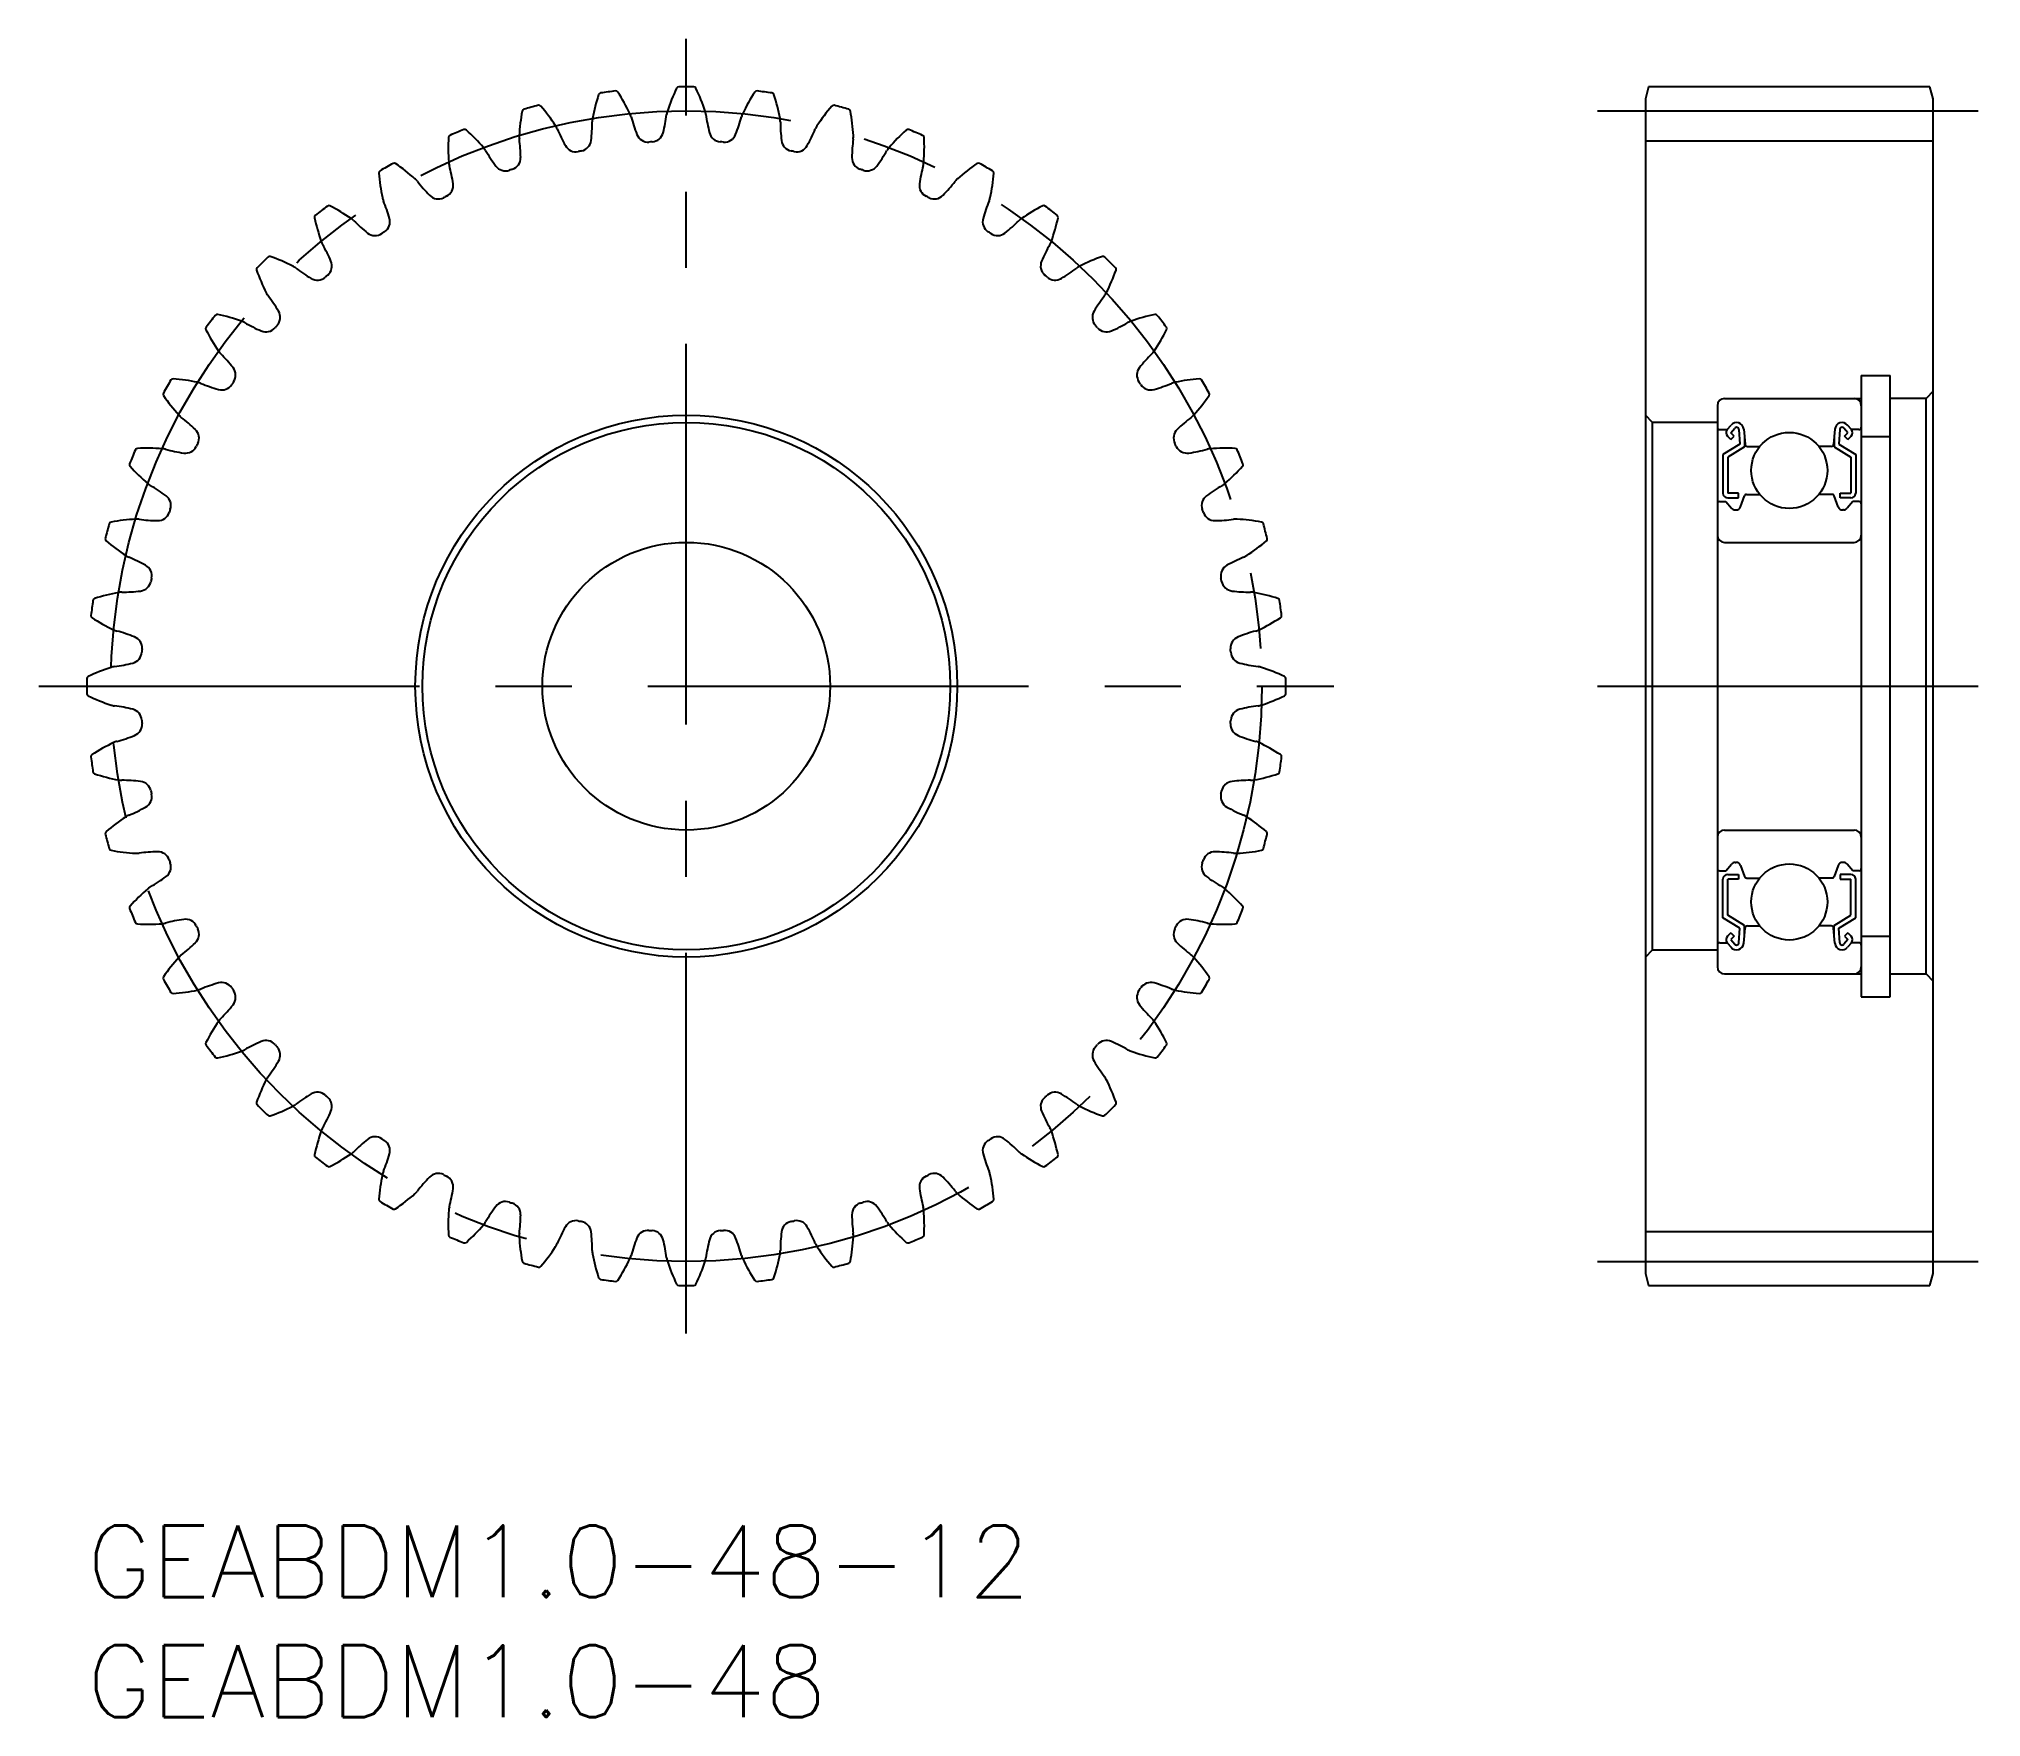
# Model space of a CAD drawing. Extents: x -2 to 79, y -8 to 62.
import ezdxf

# ---------------------------------------------------------------- set-up
doc = ezdxf.new("R2010")
doc.units = 0
doc.header["$LTSCALE"] = 0.5
doc.linetypes.add('CENTER', pattern=[50.8, 31.75, -6.35, 6.35, -6.35])
for name, color, linetype in [('MSM_CENTER', 1, 'CENTER'), ('MSM_CONTINUOUS', 7, 'CONTINUOUS'), ('MSM_PART_NUMBER', 7, 'CONTINUOUS')]:
    doc.layers.add(name, color=color, linetype=linetype)
doc.styles.get("Standard").update_dxf_attribs({"font": 'txt.shx', "height": 1, "bigfont": 'bigfont.shx'})

# ---------------------------------------------------------------- blocks, each defined once
blk = doc.blocks.new('*U3')
at = {"layer": 'MSM_PART_NUMBER'}
blk.add_text('GEABDM1.0-48', height=3, dxfattribs=at).set_placement((0, -8))
blk = doc.blocks.new('*U4')
at = {"layer": 'MSM_PART_NUMBER'}
blk.add_text('GEABDM1.0-48-12', height=3, dxfattribs=at).set_placement((0, -3))

msp = doc.modelspace()

# ---------------------------------------------------------------- linework, layer by layer
at = {"layer": 'MSM_CENTER'}
for p, q in [((25, 8), (25, 62)), ((63, 59), (79, 59)), ((-2, 35), (52, 35)), ((63, 35), (79, 35)), ((63, 11), (79, 11))]:
    msp.add_line(p, q, dxfattribs=at)
msp.add_circle((25, 35), 24, dxfattribs=at)
at = {"layer": 'MSM_CONTINUOUS'}
for p, q in [((65.134, 60), (65, 59.5)), ((76.866, 60), (65.134, 60)), ((77, 59.5), (76.866, 60)), ((65, 59.5), (65, 10.5)), ((77, 10.5), (77, 59.5)), ((65, 57.75), (77, 57.75)), ((74, 47.953), (74, 22.047)), ((74, 47.953), (75.2, 47.953)), ((75.2, 22.047), (75.2, 47.953)), ((68.3, 47), (74, 47)), ((76.7, 47), (75.2, 47)), ((77, 47.3), (76.7, 47)), ((76.7, 23), (76.7, 47)), ((65.3, 46), (65, 46.3)), ((68, 46.7), (68, 23.3)), ((68, 46), (65.3, 46)), ((65.3, 24), (65.3, 46)), ((68.1, 45.7), (68.41, 45.7)), ((68.41, 45.7), (68.57, 45.89)), ((68.563, 45.289), (68.422, 45.43)), ((68.563, 45.571), (68.723, 45.761)), ((68.705, 45.43), (68.563, 45.571)), ((68.563, 45.289), (68.705, 45.43)), ((68.899, 45.702), (68.932, 45.098)), ((69.098, 45.723), (69.153, 45.091)), ((72.902, 45.723), (72.847, 45.091)), ((73.101, 45.702), (73.068, 45.098)), ((73.437, 45.571), (73.277, 45.761)), ((73.295, 45.43), (73.437, 45.571)), ((73.437, 45.289), (73.295, 45.43)), ((73.59, 45.7), (73.43, 45.89)), ((73.437, 45.289), (73.578, 45.43)), ((73.9, 45.7), (73.59, 45.7)), ((74, 45.421), (75.2, 45.421)), ((68.932, 45.098), (68.232, 44.661)), ((68.232, 44.661), (68.232, 43.05)), ((69.132, 44.987), (68.432, 44.55)), ((69.132, 45.334), (69.132, 44.987)), ((69.253, 45), (69.767, 45)), ((72.747, 45), (72.233, 45)), ((72.868, 45.334), (72.868, 44.987)), ((72.868, 44.987), (73.568, 44.55)), ((73.068, 45.098), (73.768, 44.661)), ((73.768, 44.661), (73.768, 43.05)), ((68.432, 44.55), (68.432, 43.05)), ((73.568, 44.55), (73.568, 43.05)), ((68.882, 43.05), (68.432, 43.05)), ((68.882, 42.85), (68.882, 43.05)), ((68.961, 42.482), (69.125, 42.934)), ((69.219, 43), (69.767, 43)), ((72.781, 43), (72.233, 43)), ((73.039, 42.482), (72.875, 42.934)), ((73.118, 42.85), (73.118, 43.05)), ((73.118, 43.05), (73.568, 43.05)), ((68.1, 42.7), (68.35, 42.7)), ((68.35, 42.7), (68.584, 42.421)), ((68.432, 42.85), (68.882, 42.85)), ((68.737, 42.35), (68.773, 42.35)), ((73.568, 42.85), (73.118, 42.85)), ((73.263, 42.35), (73.227, 42.35)), ((73.65, 42.7), (73.416, 42.421)), ((73.9, 42.7), (73.65, 42.7)), ((68.3, 41), (73.7, 41)), ((68.3, 29), (73.7, 29)), ((68.35, 27.3), (68.584, 27.579)), ((68.737, 27.65), (68.773, 27.65)), ((73.263, 27.65), (73.227, 27.65)), ((73.65, 27.3), (73.416, 27.579)), ((68.1, 27.3), (68.35, 27.3)), ((68.232, 25.339), (68.232, 26.95)), ((68.432, 27.15), (68.882, 27.15)), ((68.432, 25.45), (68.432, 26.95)), ((68.882, 26.95), (68.432, 26.95)), ((68.545, 27.15), (68.545, 27.15)), ((68.657, 27.15), (68.657, 27.15)), ((68.882, 27.15), (68.882, 26.95)), ((68.961, 27.518), (69.125, 27.066)), ((69.219, 27), (69.767, 27)), ((72.781, 27), (72.233, 27)), ((73.039, 27.518), (72.875, 27.066)), ((73.568, 27.15), (73.118, 27.15)), ((73.118, 27.15), (73.118, 26.95)), ((73.118, 26.95), (73.568, 26.95)), ((73.568, 25.45), (73.568, 26.95)), ((73.9, 27.3), (73.65, 27.3)), ((73.768, 25.339), (73.768, 26.95)), ((68.932, 24.902), (68.232, 25.339)), ((69.132, 25.013), (68.432, 25.45)), ((72.868, 25.013), (73.568, 25.45)), ((73.068, 24.902), (73.768, 25.339)), ((68.1, 24.3), (68.41, 24.3)), ((68.563, 24.711), (68.422, 24.57)), ((68.563, 24.711), (68.705, 24.57)), ((68.705, 24.57), (68.563, 24.429)), ((68.563, 24.429), (68.723, 24.239)), ((68.899, 24.298), (68.932, 24.902)), ((69.098, 24.277), (69.153, 24.909)), ((69.132, 24.666), (69.132, 25.013)), ((69.253, 25), (69.767, 25)), ((72.747, 25), (72.233, 25)), ((72.902, 24.277), (72.847, 24.909)), ((72.868, 24.666), (72.868, 25.013)), ((73.101, 24.298), (73.068, 24.902)), ((73.437, 24.429), (73.277, 24.239)), ((73.437, 24.711), (73.295, 24.57)), ((73.295, 24.57), (73.437, 24.429)), ((73.437, 24.711), (73.578, 24.57)), ((73.9, 24.3), (73.59, 24.3)), ((74, 24.579), (75.2, 24.579)), ((65, 23.7), (65.3, 24)), ((65.3, 24), (68, 24)), ((68.41, 24.3), (68.57, 24.11)), ((73.59, 24.3), (73.43, 24.11)), ((68.3, 23), (74, 23)), ((75.2, 23), (76.7, 23)), ((76.7, 23), (77, 22.7)), ((74, 22.047), (75.2, 22.047)), ((65, 12.25), (77, 12.25)), ((65, 10.5), (65.134, 10)), ((65.134, 10), (76.866, 10)), ((76.866, 10), (77, 10.5))]:
    msp.add_line(p, q, dxfattribs=at)
for centre, radius in [((25, 35), 11.3), ((25, 35), 11), ((71, 44), 1.587), ((25, 35), 6), ((71, 26), 1.587)]:
    msp.add_circle(centre, radius, dxfattribs=at)
for centre, radius, start, end in [((31.818, 56.498), 8, 154.51149, 161.875), ((24.687, 59.898), 0.1, 90.72099, 154.51149), ((25, 35), 25, 89.27901, 90.72099), ((25.313, 59.898), 0.1, 25.48851, 89.27901), ((18.182, 56.498), 8, 18.125, 25.48851), ((25, 35), 25, 104.27901, 105.72099), ((18.859, 59.131), 0.1, 40.48851, 104.27901), ((12.85, 54.001), 8, 33.125, 40.48851), ((28.953, 57.204), 8, 162.01149, 169.375), ((21.44, 59.644), 0.1, 98.22099, 162.01149), ((25, 35), 25, 96.77901, 98.22099), ((22.061, 59.726), 0.1, 32.98851, 96.77901), ((15.434, 55.425), 8, 25.625, 32.98851), ((34.566, 55.425), 8, 147.01149, 154.375), ((27.939, 59.726), 0.1, 83.22099, 147.01149), ((25, 35), 25, 81.77901, 83.22099), ((28.56, 59.644), 0.1, 17.98851, 81.77901), ((21.047, 57.204), 8, 10.625, 17.98851), ((37.15, 54.001), 8, 139.51149, 146.875), ((31.141, 59.131), 0.1, 75.72099, 139.51142), ((25, 35), 25, 74.27901, 75.72099), ((26.021, 57.53), 8, 169.51149, 176.875), ((18.253, 58.969), 0.1, 105.72099, 169.51149), ((18.858, 57.922), 0.826, 22.914, 33.12508), ((13.692, 58.586), 7.385, 353.58272, 359.58608), ((21.903, 58.527), 0.826, 169.37492, 179.586), ((21.903, 58.527), 0.826, 15.414, 25.62508), ((29.818, 60.709), 7.385, 195.41392, 201.41729), ((16.867, 59.861), 7.385, 346.08271, 352.08608), ((25, 58.73), 0.826, 161.87492, 172.086), ((25, 58.73), 0.826, 7.914, 18.12508), ((33.133, 59.861), 7.385, 187.91392, 193.91729), ((20.182, 60.709), 7.385, 338.58271, 344.58608), ((28.097, 58.527), 0.826, 154.37492, 164.586), ((28.097, 58.527), 0.826, 0.414, 10.62508), ((36.308, 58.586), 7.385, 180.41392, 186.41729), ((31.142, 57.922), 0.826, 146.87492, 157.086), ((31.747, 58.969), 0.1, 10.48851, 74.27901), ((23.979, 57.53), 8, 3.125, 10.48851), ((23.072, 57.471), 8, 177.01149, 184.375), ((15.182, 57.883), 0.1, 113.22099, 177.01149), ((25, 35), 25, 111.77901, 113.22099), ((15.761, 58.123), 0.1, 47.98851, 111.77901), ((10.474, 52.253), 8, 40.625, 47.98851), ((18.858, 57.922), 0.826, 176.87492, 187.086), ((10.71, 56.909), 7.385, 1.08272, 7.08608), ((26.421, 61.118), 7.385, 202.91392, 208.91729), ((20.395, 57.789), 0.5, 208.91728, 281.42401), ((20.533, 57.817), 0.5, 281.07601, 353.58274), ((23.409, 58.195), 0.5, 201.41728, 273.92401), ((25, 35), 22.75, 93.57601, 93.92399), ((23.55, 58.205), 0.5, 273.57601, 346.08273), ((26.45, 58.205), 0.5, 193.91728, 266.42399), ((25, 35), 22.75, 86.07601, 86.42399), ((26.591, 58.195), 0.5, 266.07601, 338.58271), ((29.467, 57.817), 0.5, 186.41728, 258.92399), ((29.605, 57.789), 0.5, 258.57601, 331.0827), ((23.579, 61.118), 7.385, 331.08271, 337.08608), ((39.29, 56.909), 7.385, 172.91392, 178.91729), ((31.142, 57.922), 0.826, 352.914, 3.12508), ((39.526, 52.253), 8, 132.01149, 139.375), ((34.239, 58.123), 0.1, 68.22099, 132.01149), ((25, 35), 25, 66.77901, 68.22099), ((34.818, 57.883), 0.1, 2.98851, 66.77901), ((26.928, 57.471), 8, 355.625, 2.98851), ((25, 35), 25, 119.27901, 120.72099), ((12.822, 56.719), 0.1, 55.48851, 119.27901), ((8.346, 50.209), 8, 48.125, 55.48851), ((15.919, 56.924), 0.826, 184.37492, 194.586), ((7.973, 54.856), 7.385, 8.58272, 14.58608), ((15.919, 56.924), 0.826, 30.414, 40.62508), ((23, 61.08), 7.385, 210.41392, 216.41729), ((17.593, 57.039), 0.5, 288.57601, 1.08274), ((25, 35), 22.75, 101.07601, 101.42399), ((25, 35), 22.75, 78.57601, 78.92399), ((32.407, 57.039), 0.5, 178.91728, 251.42399), ((27, 61.08), 7.385, 323.58271, 329.58608), ((34.081, 56.924), 0.826, 139.37492, 149.586), ((42.027, 54.856), 7.385, 165.41392, 171.41729), ((34.081, 56.924), 0.826, 345.414, 355.62508), ((41.654, 50.209), 8, 124.51149, 131.875), ((37.178, 56.719), 0.1, 60.72099, 124.51156), ((25, 35), 25, 59.27901, 60.72099), ((12.28, 56.406), 0.1, 120.72099, 184.51149), ((20.155, 57.027), 8, 184.51149, 191.875), ((13.135, 55.551), 0.826, 37.914, 48.12508), ((19.613, 60.596), 7.385, 217.91392, 223.91729), ((14.78, 55.883), 0.5, 296.07601, 8.58274), ((17.46, 56.993), 0.5, 216.41728, 288.92401), ((25, 35), 22.75, 108.57601, 108.92399), ((25, 35), 22.75, 71.07601, 71.42399), ((32.54, 56.993), 0.5, 251.07601, 323.58273), ((35.22, 55.883), 0.5, 171.41727, 243.92399), ((30.387, 60.596), 7.385, 316.08271, 322.08608), ((36.865, 55.551), 0.826, 131.87492, 142.086), ((29.845, 57.027), 8, 348.125, 355.48851), ((37.72, 56.406), 0.1, 355.48851, 59.27901), ((13.135, 55.551), 0.826, 191.87492, 202.086), ((5.527, 52.464), 7.385, 16.08272, 22.08608), ((14.654, 55.821), 0.5, 223.91728, 296.42401), ((25, 35), 22.75, 116.07601, 116.42399), ((25, 35), 22.75, 63.57601, 63.92399), ((35.346, 55.821), 0.5, 243.57601, 316.0827), ((44.473, 52.464), 7.385, 157.91392, 163.91729), ((36.865, 55.551), 0.826, 337.914, 348.12508), ((9.594, 54.562), 0.1, 128.22099, 192.01149), ((17.322, 56.206), 8, 192.01149, 199.375), ((25, 35), 25, 126.77901, 128.22099), ((10.092, 54.944), 0.1, 62.98851, 126.77901), ((6.504, 47.905), 8, 55.625, 62.98851), ((10.554, 53.826), 0.826, 45.414, 55.62508), ((16.318, 59.674), 7.385, 225.41392, 231.41729), ((12.142, 54.371), 0.5, 303.57601, 16.08274), ((37.858, 54.371), 0.5, 163.91728, 236.42399), ((33.682, 59.674), 7.385, 308.58271, 314.58608), ((39.446, 53.826), 0.826, 124.37492, 134.586), ((43.496, 47.905), 8, 117.01149, 124.375), ((39.908, 54.944), 0.1, 53.22099, 117.01149), ((25, 35), 25, 51.77901, 53.22099), ((32.678, 56.206), 8, 340.625, 347.98851), ((40.406, 54.562), 0.1, 347.98851, 51.77901), ((10.554, 53.826), 0.826, 199.37492, 209.586), ((12.024, 54.292), 0.5, 231.41728, 303.92401), ((25, 35), 22.75, 123.57601, 123.92399), ((25, 35), 22.75, 56.07601, 56.42399), ((37.976, 54.292), 0.5, 236.07601, 308.5827), ((39.446, 53.826), 0.826, 330.414, 340.62508), ((25, 35), 25, 134.27901, 135.72099), ((7.616, 52.827), 0.1, 70.48851, 134.27901), ((4.977, 45.381), 8, 63.125, 70.48851), ((3.414, 49.772), 7.385, 23.58272, 29.58608), ((9.723, 52.527), 0.5, 311.07601, 23.58274), ((40.277, 52.527), 0.5, 156.41727, 228.92399), ((46.586, 49.772), 7.385, 150.41392, 156.41729), ((45.023, 45.381), 8, 109.51149, 116.875), ((42.384, 52.827), 0.1, 45.72099, 109.51149), ((25, 35), 25, 44.27901, 45.72099), ((7.173, 52.384), 0.1, 135.72099, 199.51149), ((14.619, 55.023), 8, 199.51149, 206.875), ((8.22, 51.78), 0.826, 52.914, 63.12508), ((13.172, 58.33), 7.385, 232.91392, 238.91729), ((9.617, 52.434), 0.5, 238.91728, 311.42401), ((25, 35), 22.75, 131.07601, 131.42399), ((25, 35), 22.75, 48.57601, 48.92399), ((40.383, 52.434), 0.5, 228.57601, 301.08272), ((36.828, 58.33), 7.385, 301.08271, 307.08608), ((41.78, 51.78), 0.826, 116.87492, 127.086), ((35.381, 55.023), 8, 333.125, 340.48851), ((42.827, 52.384), 0.1, 340.48851, 44.27901), ((8.22, 51.78), 0.826, 206.87492, 217.086), ((1.67, 46.828), 7.385, 31.08272, 37.08608), ((48.33, 46.828), 7.385, 142.91392, 148.91729), ((41.78, 51.78), 0.826, 322.914, 333.12508), ((25, 35), 25, 141.77901, 143.22099), ((5.438, 50.406), 0.1, 77.98851, 141.77901), ((3.794, 42.678), 8, 70.625, 77.98851), ((6.174, 49.446), 0.826, 60.414, 70.62508), ((7.566, 50.383), 0.5, 318.57601, 31.08274), ((42.434, 50.383), 0.5, 148.91728, 221.42399), ((43.826, 49.446), 0.826, 109.37492, 119.586), ((46.206, 42.678), 8, 102.01149, 109.375), ((44.562, 50.406), 0.1, 38.22099, 102.01156), ((25, 35), 25, 36.77901, 38.22099), ((5.056, 49.908), 0.1, 143.22099, 207.01149), ((12.095, 53.496), 8, 207.01149, 214.375), ((10.228, 56.586), 7.385, 240.41392, 246.41729), ((7.473, 50.277), 0.5, 246.41728, 318.92401), ((25, 35), 22.75, 138.57601, 138.92399), ((25, 35), 22.75, 41.07601, 41.42399), ((42.527, 50.277), 0.5, 221.07601, 293.58273), ((39.772, 56.586), 7.385, 293.58271, 299.58608), ((37.905, 53.496), 8, 325.625, 332.98851), ((44.944, 49.908), 0.1, 332.98851, 36.77901), ((6.174, 49.446), 0.826, 214.37492, 224.586), ((0.326, 43.682), 7.385, 38.58272, 44.58608), ((49.674, 43.682), 7.385, 135.41392, 141.41729), ((43.826, 49.446), 0.826, 315.414, 325.62508), ((3.594, 47.72), 0.1, 85.48851, 149.27901), ((2.973, 39.845), 8, 78.125, 85.48851), ((5.708, 47.976), 0.5, 326.07601, 38.58274), ((44.292, 47.976), 0.5, 141.41728, 213.92399), ((47.027, 39.845), 8, 94.51149, 101.875), ((46.406, 47.72), 0.1, 30.72099, 94.51149), ((3.281, 47.178), 0.1, 150.72099, 214.51149), ((25, 35), 25, 149.27901, 150.72099), ((9.791, 51.654), 8, 214.51149, 221.875), ((4.449, 46.865), 0.826, 67.914, 78.12508), ((7.536, 54.473), 7.385, 247.91392, 253.91729), ((5.629, 47.858), 0.5, 253.91728, 326.42401), ((25, 35), 22.75, 146.07601, 146.42399), ((25, 35), 22.75, 33.57601, 33.92399), ((44.371, 47.858), 0.5, 213.57601, 286.08273), ((42.464, 54.473), 7.385, 286.08271, 292.08608), ((45.551, 46.865), 0.826, 101.87492, 112.086), ((40.209, 51.654), 8, 318.125, 325.48851), ((25, 35), 25, 29.27901, 30.72099), ((46.719, 47.178), 0.1, 325.48851, 29.27901), ((68.3, 46.7), 0.3, 90, 180), ((73.7, 46.7), 0.3, 0, 90), ((4.449, 46.865), 0.826, 221.87492, 232.086), ((-0.596, 40.387), 7.385, 46.08272, 52.08608), ((50.596, 40.387), 7.385, 127.91392, 133.91729), ((45.551, 46.865), 0.826, 307.914, 318.12508), ((4.179, 45.346), 0.5, 333.57601, 46.08274), ((45.821, 45.346), 0.5, 133.91727, 206.42399), ((68.1, 45.8), 0.1, 180, 270), ((68.563, 45.572), 0.2, 139.9921, 224.99797), ((68.8, 45.697), 0.3, 4.93496, 139.9921), ((68.8, 45.697), 0.1, 3.08644, 139.96282), ((73.2, 45.697), 0.3, 40.0079, 175.06504), ((73.2, 45.697), 0.1, 40.03718, 176.91356), ((73.437, 45.572), 0.2, 315.00203, 40.0079), ((73.9, 45.8), 0.1, 270, 0), ((25, 35), 25, 156.77901, 158.22099), ((2.117, 44.818), 0.1, 92.98851, 156.77874), ((2.529, 36.928), 8, 85.625, 92.98851), ((3.076, 44.081), 0.826, 75.414, 85.62508), ((5.144, 52.027), 7.385, 255.41392, 261.41729), ((4.117, 45.22), 0.5, 261.41728, 333.924), ((25, 35), 22.75, 153.57601, 153.92399), ((25, 35), 22.75, 26.076, 26.42399), ((45.883, 45.22), 0.5, 206.07604, 278.58273), ((44.856, 52.027), 7.385, 278.58271, 284.58608), ((46.924, 44.081), 0.826, 94.37492, 104.586), ((47.471, 36.928), 8, 87.01149, 94.375), ((47.883, 44.818), 0.1, 23.22099, 87.01156), ((25, 35), 25, 21.77901, 23.22099), ((69.253, 45.1), 0.1, 184.93496, 269.99889), ((72.747, 45.1), 0.1, 270.00111, 355.06504), ((1.877, 44.239), 0.1, 158.22099, 222.01149), ((7.747, 49.526), 8, 222.01149, 229.375), ((42.253, 49.526), 8, 310.625, 317.98851), ((48.123, 44.239), 0.1, 317.98851, 21.77901), ((3.076, 44.081), 0.826, 229.37492, 239.586), ((-1.08, 37), 7.385, 53.58272, 59.58608), ((3.007, 42.54), 0.5, 341.07597, 53.58273), ((46.993, 42.54), 0.5, 126.41728, 198.92399), ((51.08, 37), 7.385, 120.41392, 126.41729), ((46.924, 44.081), 0.826, 300.414, 310.62508), ((68.432, 43.05), 0.2, 180, 270), ((69.219, 42.9), 0.1, 89.99895, 160.05843), ((72.781, 42.9), 0.1, 19.94157, 90.00105), ((73.568, 43.05), 0.2, 270, 0), ((2.961, 42.407), 0.5, 268.91728, 341.424), ((25, 35), 22.75, 161.07601, 161.42399), ((25, 35), 22.75, 18.57601, 18.92399), ((47.039, 42.407), 0.5, 198.57601, 271.08273), ((68.1, 42.6), 0.1, 90, 180), ((68.737, 42.55), 0.2, 219.98626, 270), ((68.773, 42.55), 0.2, 270, 340.05843), ((73.227, 42.55), 0.2, 199.94157, 270), ((73.263, 42.55), 0.2, 270, 320.01374), ((73.9, 42.6), 0.1, 0, 90), ((25, 35), 25, 164.27901, 165.72099), ((1.031, 41.747), 0.1, 100.48851, 164.27874), ((2.47, 33.979), 8, 93.125, 100.48851), ((2.078, 41.142), 0.826, 82.914, 93.12508), ((3.091, 49.29), 7.385, 262.91392, 268.91729), ((46.909, 49.29), 7.385, 271.08271, 277.08608), ((47.922, 41.142), 0.826, 86.87492, 97.086), ((47.53, 33.979), 8, 79.51149, 86.875), ((48.969, 41.747), 0.1, 15.72099, 79.51149), ((25, 35), 25, 14.27901, 15.72099), ((0.869, 41.141), 0.1, 165.72099, 229.51149), ((5.999, 47.15), 8, 229.51149, 236.875), ((44.001, 47.15), 8, 303.125, 310.48851), ((49.131, 41.141), 0.1, 310.48851, 14.27901), ((68.3, 41.3), 0.3, 180, 270), ((73.7, 41.3), 0.3, 270, 0), ((2.078, 41.142), 0.826, 236.87492, 247.086), ((-1.118, 33.579), 7.385, 61.08271, 67.08608), ((2.211, 39.605), 0.5, 348.57601, 61.08273), ((47.789, 39.605), 0.5, 118.91728, 191.42399), ((51.118, 33.579), 7.385, 112.91392, 118.91729), ((47.922, 41.142), 0.826, 292.914, 303.12508), ((2.796, 31.047), 8, 100.625, 107.98851), ((1.473, 38.097), 0.826, 90.414, 100.62508), ((1.414, 46.308), 7.385, 270.41392, 276.41729), ((2.183, 39.467), 0.5, 276.41728, 348.924), ((25, 35), 22.75, 168.57601, 168.92399), ((25, 35), 22.75, 11.07601, 11.42399), ((47.817, 39.467), 0.5, 191.07601, 263.58273), ((48.586, 46.308), 7.385, 263.58271, 269.58608), ((48.527, 38.097), 0.826, 79.37492, 89.586), ((47.204, 31.047), 8, 72.01149, 79.375), ((25, 35), 25, 171.77901, 173.22099), ((0.356, 38.56), 0.1, 107.98851, 171.77901), ((49.644, 38.56), 0.1, 8.22099, 72.01149), ((25, 35), 25, 6.77901, 8.22099), ((0.274, 37.939), 0.1, 173.22099, 237.01149), ((4.575, 44.566), 8, 237.01149, 244.375), ((1.473, 38.097), 0.826, 244.37492, 254.586), ((-0.709, 30.182), 7.385, 68.58271, 74.58608), ((50.709, 30.182), 7.385, 105.41392, 111.41729), ((48.527, 38.097), 0.826, 285.414, 295.62508), ((45.425, 44.566), 8, 295.625, 302.98851), ((49.726, 37.939), 0.1, 302.98851, 6.77901), ((1.805, 36.591), 0.5, 356.07601, 68.58273), ((25, 35), 22.75, 176.07601, 176.42399), ((48.195, 36.591), 0.5, 111.41728, 183.92399), ((25, 35), 22.75, 3.57601, 3.92399), ((3.502, 28.182), 8, 108.125, 115.48851), ((1.27, 35), 0.826, 97.914, 108.12508), ((0.139, 43.133), 7.385, 277.91392, 283.91729), ((1.795, 36.45), 0.5, 283.91728, 356.424), ((48.205, 36.45), 0.5, 183.57601, 256.08273), ((49.861, 43.133), 7.385, 256.08271, 262.08608), ((48.73, 35), 0.826, 71.87492, 82.086), ((46.498, 28.182), 8, 64.51149, 71.875), ((25, 35), 25, 179.27901, 180.72099), ((0.102, 35.313), 0.1, 115.48851, 179.27901), ((49.898, 35.313), 0.1, 0.72099, 64.51149), ((25, 35), 25, 359.27901, 0.72099), ((0.102, 34.687), 0.1, 180.72099, 244.51149), ((3.502, 41.818), 8, 244.51149, 251.875), ((1.27, 35), 0.826, 251.87492, 262.086), ((0.139, 26.867), 7.385, 76.08271, 82.08608), ((1.795, 33.55), 0.5, 3.57601, 76.08273), ((48.205, 33.55), 0.5, 103.91728, 176.42399), ((49.861, 26.867), 7.385, 97.91392, 103.91729), ((48.73, 35), 0.826, 277.914, 288.12508), ((46.498, 41.818), 8, 288.125, 295.48851), ((49.898, 34.687), 0.1, 295.48851, 359.27901), ((1.805, 33.409), 0.5, 291.41728, 3.924), ((25, 35), 22.75, 183.57601, 183.92399), ((48.195, 33.409), 0.5, 176.07601, 248.58273), ((25, 35), 22.75, 356.07601, 356.42399), ((4.575, 25.434), 8, 115.625, 122.98851), ((1.473, 31.903), 0.826, 105.414, 115.62508), ((-0.709, 39.818), 7.385, 285.41392, 291.41729), ((50.709, 39.818), 7.385, 248.58271, 254.58608), ((48.527, 31.903), 0.826, 64.37492, 74.586), ((45.425, 25.434), 8, 57.01149, 64.375), ((0.274, 32.061), 0.1, 122.98851, 186.77901), ((25, 35), 25, 186.77901, 188.22099), ((25, 35), 25, 351.77901, 353.22099), ((49.726, 32.061), 0.1, 353.22099, 57.01156), ((0.356, 31.44), 0.1, 188.22099, 252.01149), ((2.796, 38.953), 8, 252.01149, 259.375), ((1.473, 31.903), 0.826, 259.37492, 269.586), ((1.414, 23.692), 7.385, 83.58271, 89.58608), ((2.183, 30.533), 0.5, 11.07601, 83.58273), ((47.817, 30.533), 0.5, 96.41728, 168.92399), ((48.586, 23.692), 7.385, 90.41392, 96.41729), ((48.527, 31.903), 0.826, 270.414, 280.62508), ((47.204, 38.953), 8, 280.625, 287.98851), ((49.644, 31.44), 0.1, 287.98851, 351.77901), ((2.211, 30.395), 0.5, 298.91728, 11.424), ((25, 35), 22.75, 191.07601, 191.42399), ((47.789, 30.395), 0.5, 168.57601, 241.08273), ((25, 35), 22.75, 348.57601, 348.92399), ((5.999, 22.85), 8, 123.125, 130.48851), ((2.078, 28.858), 0.826, 112.914, 123.12508), ((-1.118, 36.421), 7.385, 292.91392, 298.91729), ((51.118, 36.421), 7.385, 241.08271, 247.08608), ((47.922, 28.858), 0.826, 56.87492, 67.086), ((44.001, 22.85), 8, 49.51149, 56.875), ((0.869, 28.859), 0.1, 130.48851, 194.27901), ((25, 35), 25, 194.27901, 195.72099), ((25, 35), 25, 344.27901, 345.72099), ((49.131, 28.859), 0.1, 345.72099, 49.51149), ((68.3, 28.7), 0.3, 90, 180), ((73.7, 28.7), 0.3, 0, 90), ((1.031, 28.253), 0.1, 195.72099, 259.51149), ((2.47, 36.021), 8, 259.51149, 266.875), ((2.078, 28.858), 0.826, 266.87492, 277.086), ((3.091, 20.71), 7.385, 91.08271, 97.08608), ((2.961, 27.593), 0.5, 18.57601, 91.08273), ((3.007, 27.46), 0.5, 306.41728, 18.924), ((25, 35), 22.75, 198.57601, 198.92399), ((46.993, 27.46), 0.5, 161.07604, 233.58273), ((25, 35), 22.75, 341.076, 341.42399), ((47.039, 27.593), 0.5, 88.91728, 161.42399), ((46.909, 20.71), 7.385, 82.91392, 88.91729), ((47.922, 28.858), 0.826, 262.914, 273.12508), ((47.53, 36.021), 8, 273.125, 280.48851), ((48.969, 28.253), 0.1, 280.48851, 344.27901), ((68.737, 27.45), 0.2, 90, 140.01374), ((68.773, 27.45), 0.2, 19.94157, 90), ((73.227, 27.45), 0.2, 90, 160.05843), ((73.263, 27.45), 0.2, 39.98626, 90), ((-1.08, 33), 7.385, 300.41392, 306.41729), ((51.08, 33), 7.385, 233.58271, 239.58608), ((68.1, 27.4), 0.1, 180, 270), ((68.432, 26.95), 0.2, 90, 180), ((69.219, 27.1), 0.1, 199.94157, 270.00105), ((72.781, 27.1), 0.1, 269.99895, 340.05843), ((73.568, 26.95), 0.2, 0, 90), ((73.9, 27.4), 0.1, 270, 0), ((7.747, 20.474), 8, 130.625, 137.98851), ((3.076, 25.919), 0.826, 120.414, 130.62508), ((46.924, 25.919), 0.826, 49.37492, 59.586), ((42.253, 20.474), 8, 42.01149, 49.375), ((1.877, 25.761), 0.1, 137.98851, 201.77901), ((25, 35), 25, 201.77901, 203.22099), ((2.117, 25.182), 0.1, 203.22099, 267.01149), ((3.076, 25.919), 0.826, 274.37492, 284.586), ((5.144, 17.973), 7.385, 98.58271, 104.58608), ((4.117, 24.78), 0.5, 26.07597, 98.58273), ((45.883, 24.78), 0.5, 81.41728, 153.92399), ((44.856, 17.973), 7.385, 75.41392, 81.41729), ((46.924, 25.919), 0.826, 255.414, 265.62508), ((47.883, 25.182), 0.1, 272.98851, 336.77901), ((25, 35), 25, 336.77901, 338.22099), ((48.123, 25.761), 0.1, 338.22099, 42.01149), ((2.529, 33.072), 8, 267.01149, 274.375), ((4.179, 24.654), 0.5, 313.91728, 26.424), ((25, 35), 22.75, 206.07601, 206.42399), ((45.821, 24.654), 0.5, 153.57601, 226.08273), ((25, 35), 22.75, 333.57601, 333.92399), ((47.471, 33.072), 8, 265.625, 272.98851), ((68.1, 24.2), 0.1, 90, 180), ((68.563, 24.428), 0.2, 135.00203, 220.0079), ((69.253, 24.9), 0.1, 90.00111, 175.06504), ((72.747, 24.9), 0.1, 4.93496, 89.99889), ((73.437, 24.428), 0.2, 319.9921, 44.99797), ((73.9, 24.2), 0.1, 0, 90), ((9.791, 18.346), 8, 138.125, 145.48851), ((4.449, 23.135), 0.826, 127.914, 138.12508), ((-0.596, 29.613), 7.385, 307.91392, 313.91729), ((50.596, 29.613), 7.385, 226.08271, 232.08608), ((45.551, 23.135), 0.826, 41.87492, 52.086), ((40.209, 18.346), 8, 34.51149, 41.875), ((68.8, 24.303), 0.3, 220.0079, 355.06504), ((68.8, 24.303), 0.1, 220.03718, 356.91356), ((73.2, 24.303), 0.3, 184.93496, 319.9921), ((73.2, 24.303), 0.1, 183.08644, 319.96282), ((3.281, 22.822), 0.1, 145.48851, 209.27901), ((25, 35), 25, 209.27901, 210.72099), ((25, 35), 25, 329.27901, 330.72099), ((46.719, 22.822), 0.1, 330.72099, 34.51149), ((68.3, 23.3), 0.3, 180, 270), ((73.7, 23.3), 0.3, 270, 0), ((3.594, 22.28), 0.1, 210.72099, 274.51149), ((2.973, 30.155), 8, 274.51149, 281.875), ((4.449, 23.135), 0.826, 281.87492, 292.086), ((7.536, 15.527), 7.385, 106.08271, 112.08608), ((5.629, 22.142), 0.5, 33.57597, 106.08273), ((25, 35), 22.75, 213.57601, 213.92399), ((5.708, 22.024), 0.5, 321.41728, 33.924), ((44.292, 22.024), 0.5, 146.07601, 218.58273), ((25, 35), 22.75, 326.07601, 326.42399), ((44.371, 22.142), 0.5, 73.91728, 146.42399), ((42.464, 15.527), 7.385, 67.91392, 73.91729), ((45.551, 23.135), 0.826, 247.914, 258.12508), ((47.027, 30.155), 8, 258.125, 265.48851), ((46.406, 22.28), 0.1, 265.48851, 329.27901), ((6.174, 20.554), 0.826, 135.414, 145.62508), ((0.326, 26.318), 7.385, 315.41392, 321.41729), ((49.674, 26.318), 7.385, 218.58271, 224.58608), ((43.826, 20.554), 0.826, 34.37492, 44.586), ((12.095, 16.504), 8, 145.625, 152.98851), ((37.905, 16.504), 8, 27.01149, 34.375), ((5.056, 20.092), 0.1, 152.98851, 216.77901), ((25, 35), 25, 216.77901, 218.22099), ((5.438, 19.594), 0.1, 218.22099, 282.01149), ((3.794, 27.322), 8, 282.01149, 289.375), ((6.174, 20.554), 0.826, 289.37492, 299.586), ((10.228, 13.414), 7.385, 113.58272, 119.58608), ((7.473, 19.723), 0.5, 41.07601, 113.58273), ((25, 35), 22.75, 221.07601, 221.42399), ((7.566, 19.617), 0.5, 328.91728, 41.424), ((42.434, 19.617), 0.5, 138.57601, 211.08273), ((25, 35), 22.75, 318.57601, 318.92399), ((42.527, 19.723), 0.5, 66.41728, 138.92399), ((39.772, 13.414), 7.385, 60.41392, 66.41729), ((43.826, 20.554), 0.826, 240.414, 250.62508), ((46.206, 27.322), 8, 250.625, 257.98851), ((44.562, 19.594), 0.1, 257.98851, 321.77901), ((25, 35), 25, 321.77901, 323.22099), ((44.944, 20.092), 0.1, 323.22099, 27.01149), ((8.22, 18.22), 0.826, 142.914, 153.12508), ((1.67, 23.172), 7.385, 322.91392, 328.91729), ((48.33, 23.172), 7.385, 211.08271, 217.08608), ((41.78, 18.22), 0.826, 26.87492, 37.086), ((14.619, 14.977), 8, 153.125, 160.48851), ((13.172, 11.67), 7.385, 121.08272, 127.08608), ((9.617, 17.566), 0.5, 48.57601, 121.08273), ((25, 35), 22.75, 228.57601, 228.92399), ((9.723, 17.473), 0.5, 336.41728, 48.924), ((40.277, 17.473), 0.5, 131.07601, 203.58273), ((25, 35), 22.75, 311.07601, 311.42399), ((40.383, 17.566), 0.5, 58.91728, 131.42399), ((36.828, 11.67), 7.385, 52.91392, 58.91729), ((35.381, 14.977), 8, 19.51149, 26.875), ((7.173, 17.616), 0.1, 160.48851, 224.27901), ((25, 35), 25, 224.27901, 225.72099), ((7.616, 17.173), 0.1, 225.72099, 289.51149), ((4.977, 24.619), 8, 289.51149, 296.875), ((8.22, 18.22), 0.826, 296.87492, 307.086), ((3.414, 20.228), 7.385, 330.41392, 336.41729), ((46.586, 20.228), 7.385, 203.58271, 209.58608), ((41.78, 18.22), 0.826, 232.914, 243.12508), ((45.023, 24.619), 8, 243.125, 250.48851), ((42.384, 17.173), 0.1, 250.48851, 314.27901), ((25, 35), 25, 314.27901, 315.72099), ((42.827, 17.616), 0.1, 315.72099, 19.51149), ((17.322, 13.794), 8, 160.625, 167.98851), ((10.554, 16.174), 0.826, 150.414, 160.62508), ((12.024, 15.708), 0.5, 56.07601, 128.58273), ((37.976, 15.708), 0.5, 51.41728, 123.92399), ((39.446, 16.174), 0.826, 19.37492, 29.586), ((32.678, 13.794), 8, 12.01149, 19.375), ((9.594, 15.438), 0.1, 167.98851, 231.77901), ((6.504, 22.095), 8, 297.01149, 304.375), ((10.554, 16.174), 0.826, 304.37492, 314.586), ((16.318, 10.326), 7.385, 128.58271, 134.58608), ((25, 35), 22.75, 236.07601, 236.42399), ((5.527, 17.536), 7.385, 337.91392, 343.91729), ((12.142, 15.629), 0.5, 343.91728, 56.424), ((37.858, 15.629), 0.5, 123.57601, 196.08273), ((44.473, 17.536), 7.385, 196.08271, 202.08608), ((25, 35), 22.75, 303.57601, 303.92399), ((33.682, 10.326), 7.385, 45.41392, 51.41729), ((39.446, 16.174), 0.826, 225.414, 235.62508), ((43.496, 22.095), 8, 235.625, 242.98851), ((40.406, 15.438), 0.1, 308.22099, 12.01149), ((25, 35), 25, 231.77901, 233.22099), ((10.092, 15.056), 0.1, 233.22099, 297.01149), ((20.155, 12.973), 8, 168.125, 175.48851), ((13.135, 14.449), 0.826, 157.914, 168.12508), ((14.654, 14.179), 0.5, 63.57601, 136.08273), ((25, 35), 22.75, 243.57601, 243.92399), ((25, 35), 22.75, 296.07601, 296.42399), ((35.346, 14.179), 0.5, 43.91728, 116.42399), ((36.865, 14.449), 0.826, 11.87492, 22.086), ((29.845, 12.973), 8, 4.51149, 11.875), ((39.908, 15.056), 0.1, 242.98851, 306.77901), ((25, 35), 25, 306.77901, 308.22099), ((8.346, 19.791), 8, 304.51149, 311.875), ((13.135, 14.449), 0.826, 311.87492, 322.086), ((19.613, 9.404), 7.385, 136.08271, 142.08608), ((14.78, 14.117), 0.5, 351.41728, 63.92399), ((7.973, 15.144), 7.385, 345.41392, 351.41729), ((35.22, 14.117), 0.5, 116.07601, 188.58273), ((42.027, 15.144), 7.385, 188.58271, 194.58608), ((30.387, 9.404), 7.385, 37.91392, 43.91729), ((36.865, 14.449), 0.826, 217.914, 228.12508), ((41.654, 19.791), 8, 228.125, 235.48851), ((12.28, 13.594), 0.1, 175.48851, 239.27901), ((25, 35), 25, 239.27901, 240.72099), ((12.822, 13.281), 0.1, 240.72099, 304.51149), ((23.072, 12.529), 8, 175.625, 182.98851), ((15.919, 13.076), 0.826, 165.414, 175.62508), ((23, 8.92), 7.385, 143.58271, 149.58608), ((17.46, 13.007), 0.5, 71.07601, 143.58273), ((25, 35), 22.75, 251.07601, 251.42399), ((17.593, 12.961), 0.5, 358.91728, 71.42399), ((32.407, 12.961), 0.5, 108.57601, 181.08273), ((25, 35), 22.75, 288.57601, 288.92399), ((32.54, 13.007), 0.5, 36.41728, 108.92399), ((27, 8.92), 7.385, 30.41392, 36.41729), ((34.081, 13.076), 0.826, 4.37492, 14.586), ((26.928, 12.529), 8, 357.01149, 4.375), ((37.178, 13.281), 0.1, 235.48851, 299.27901), ((25, 35), 25, 299.27901, 300.72099), ((37.72, 13.594), 0.1, 300.72099, 4.51149), ((10.474, 17.747), 8, 312.01149, 319.375), ((15.919, 13.076), 0.826, 319.37492, 329.586), ((18.858, 12.078), 0.826, 172.914, 183.12508), ((10.71, 13.091), 7.385, 352.91392, 358.91729), ((26.421, 8.882), 7.385, 151.08271, 157.08608), ((20.395, 12.211), 0.5, 78.57601, 151.08273), ((25, 35), 22.75, 258.57601, 258.92399), ((20.533, 12.183), 0.5, 6.41728, 78.92399), ((13.692, 11.414), 7.385, 0.41392, 6.41729), ((23.409, 11.805), 0.5, 86.07601, 158.58273), ((25, 35), 22.75, 266.07601, 266.42399), ((23.55, 11.795), 0.5, 13.91728, 86.42399), ((26.45, 11.795), 0.5, 93.57601, 166.08273), ((25, 35), 22.75, 273.57601, 273.92399), ((26.591, 11.805), 0.5, 21.41728, 93.92399), ((36.308, 11.414), 7.385, 173.58271, 179.58608), ((29.467, 12.183), 0.5, 101.07601, 173.58273), ((25, 35), 22.75, 281.07601, 281.42399), ((29.605, 12.211), 0.5, 28.91728, 101.42399), ((23.579, 8.882), 7.385, 22.91392, 28.91729), ((39.29, 13.091), 7.385, 181.08271, 187.08608), ((31.142, 12.078), 0.826, 356.87492, 7.086), ((34.081, 13.076), 0.826, 210.414, 220.62508), ((39.526, 17.747), 8, 220.625, 227.98851), ((15.182, 12.117), 0.1, 182.98851, 246.77901), ((25, 35), 25, 246.77901, 248.22099), ((15.761, 11.877), 0.1, 248.22099, 312.01149), ((26.021, 12.47), 8, 183.125, 190.48851), ((12.85, 15.999), 8, 319.51149, 326.875), ((18.858, 12.078), 0.826, 326.87492, 337.086), ((21.903, 11.473), 0.826, 180.414, 190.62508), ((29.818, 9.291), 7.385, 158.58271, 164.58608), ((16.867, 10.139), 7.385, 7.91392, 13.91729), ((33.133, 10.139), 7.385, 166.08271, 172.08608), ((20.182, 9.291), 7.385, 15.41392, 21.41729), ((28.097, 11.473), 0.826, 349.37492, 359.586), ((31.142, 12.078), 0.826, 202.914, 213.12508), ((37.15, 15.999), 8, 213.125, 220.48851), ((23.979, 12.47), 8, 349.51149, 356.875), ((34.239, 11.877), 0.1, 227.98851, 291.77901), ((25, 35), 25, 291.77901, 293.22099), ((34.818, 12.117), 0.1, 293.22099, 357.01149), ((18.253, 11.031), 0.1, 190.48851, 254.27901), ((25, 35), 25, 254.27901, 255.72099), ((18.859, 10.869), 0.1, 255.72099, 319.51149), ((28.953, 12.796), 8, 190.625, 197.98851), ((15.434, 14.575), 8, 327.01149, 334.375), ((21.903, 11.473), 0.826, 334.37492, 344.586), ((25, 11.27), 0.826, 187.914, 198.12508), ((31.818, 13.502), 8, 198.125, 205.48851), ((18.182, 13.502), 8, 334.51149, 341.875), ((25, 11.27), 0.826, 341.87492, 352.086), ((28.097, 11.473), 0.826, 195.414, 205.62508), ((34.566, 14.575), 8, 205.625, 212.98851), ((21.047, 12.796), 8, 342.01149, 349.375), ((31.141, 10.869), 0.1, 220.48851, 284.27901), ((25, 35), 25, 284.27901, 285.72099), ((31.747, 11.031), 0.1, 285.72099, 349.51149), ((21.44, 10.356), 0.1, 197.98851, 261.77901), ((25, 35), 25, 261.77901, 263.22099), ((22.061, 10.274), 0.1, 263.22099, 327.01149), ((24.687, 10.102), 0.1, 205.48851, 269.27901), ((25, 35), 25, 269.27901, 270.72099), ((25.313, 10.102), 0.1, 270.72099, 334.51149), ((27.939, 10.274), 0.1, 212.98851, 276.77901), ((25, 35), 25, 276.77901, 278.22099), ((28.56, 10.356), 0.1, 278.22099, 342.01149)]:
    msp.add_arc(centre, radius, start, end, dxfattribs=at)

# ---------------------------------------------------------------- block references
for name in ['*U4', '*U3']:
    msp.add_blockref(name, (0, 0), dxfattribs=at)

doc.saveas('drawing.dxf')
